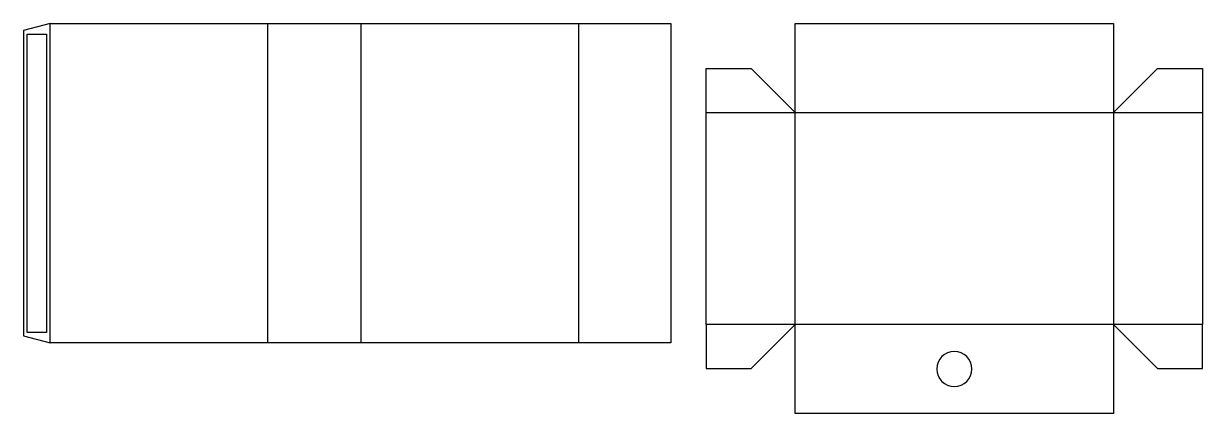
# Model space of a CAD drawing. Header units: millimetres. Extents: x 0 to 668, y 0 to 221.
import ezdxf

# ---------------------------------------------------------------- set-up
doc = ezdxf.new("R2010")
doc.units = ezdxf.units.MM
for name, color, linetype in [('CREASE', 5, 'CONTINUOUS'), ('CUT', 1, 'CONTINUOUS'), ('GLUE', 2, 'CONTINUOUS')]:
    doc.layers.add(name, color=color, linetype=linetype)

msp = doc.modelspace()

# ---------------------------------------------------------------- linework, layer by layer
at = {"layer": 'CREASE'}
for p, q in [((15, 40), (15, 221.35)), ((138.35, 221.35), (138.35, 40)), ((191.25, 221.35), (191.25, 40)), ((314.6, 221.35), (314.6, 40)), ((387.05, 170.9), (437.5, 170.9)), ((437.5, 170.9), (617.95, 170.9)), ((437.5, 50.45), (437.5, 170.9)), ((617.95, 170.9), (617.95, 50.45)), ((617.95, 170.9), (668.4, 170.9)), ((437.5, 50.45), (387.05, 50.45)), ((617.95, 50.45), (437.5, 50.45)), ((668.4, 50.45), (617.95, 50.45))]:
    msp.add_line(p, q, dxfattribs=at)
at = {"layer": 'CUT'}
for p, q in [((15, 221.35), (0, 217.331)), ((15, 221.35), (138.35, 221.35)), ((138.35, 221.35), (191.25, 221.35)), ((191.25, 221.35), (314.6, 221.35)), ((314.6, 221.35), (367.05, 221.35)), ((367.05, 221.35), (367.05, 40)), ((437.5, 221.35), (617.95, 221.35)), ((437.5, 170.9), (437.5, 221.35)), ((617.95, 221.35), (617.95, 170.9)), ((0, 217.331), (0, 44.019)), ((387.05, 170.9), (387.05, 195.9)), ((387.05, 195.9), (412.5, 195.9)), ((412.5, 195.9), (437.5, 170.9)), ((617.95, 170.9), (642.95, 195.9)), ((642.95, 195.9), (668.4, 195.9)), ((668.4, 195.9), (668.4, 170.9)), ((387.05, 50.45), (387.05, 170.9)), ((668.4, 170.9), (668.4, 50.45)), ((387.05, 50.45), (387.05, 25.45)), ((412.5, 25.45), (437.5, 50.45)), ((437.5, 0), (437.5, 50.45)), ((617.95, 50.45), (617.95, 0)), ((617.95, 50.45), (642.95, 25.45)), ((668.4, 25.45), (668.4, 50.45)), ((0, 44.019), (15, 40)), ((138.35, 40), (15, 40)), ((191.25, 40), (138.35, 40)), ((314.6, 40), (191.25, 40)), ((367.05, 40), (314.6, 40)), ((387.05, 25.45), (412.5, 25.45)), ((642.95, 25.45), (668.4, 25.45)), ((617.95, 0), (437.5, 0))]:
    msp.add_line(p, q, dxfattribs=at)
for start, end in [(90, 180), (0, 90), (180, 270), (270, 0)]:
    msp.add_arc((527.725, 25.225), 10, start, end, dxfattribs=at)
at = {"layer": 'GLUE'}
for p, q in [((2, 215.331), (13, 215.331)), ((2, 46.019), (2, 215.331)), ((13, 215.331), (13, 46.019)), ((13, 46.019), (2, 46.019))]:
    msp.add_line(p, q, dxfattribs=at)

doc.saveas('drawing.dxf')
